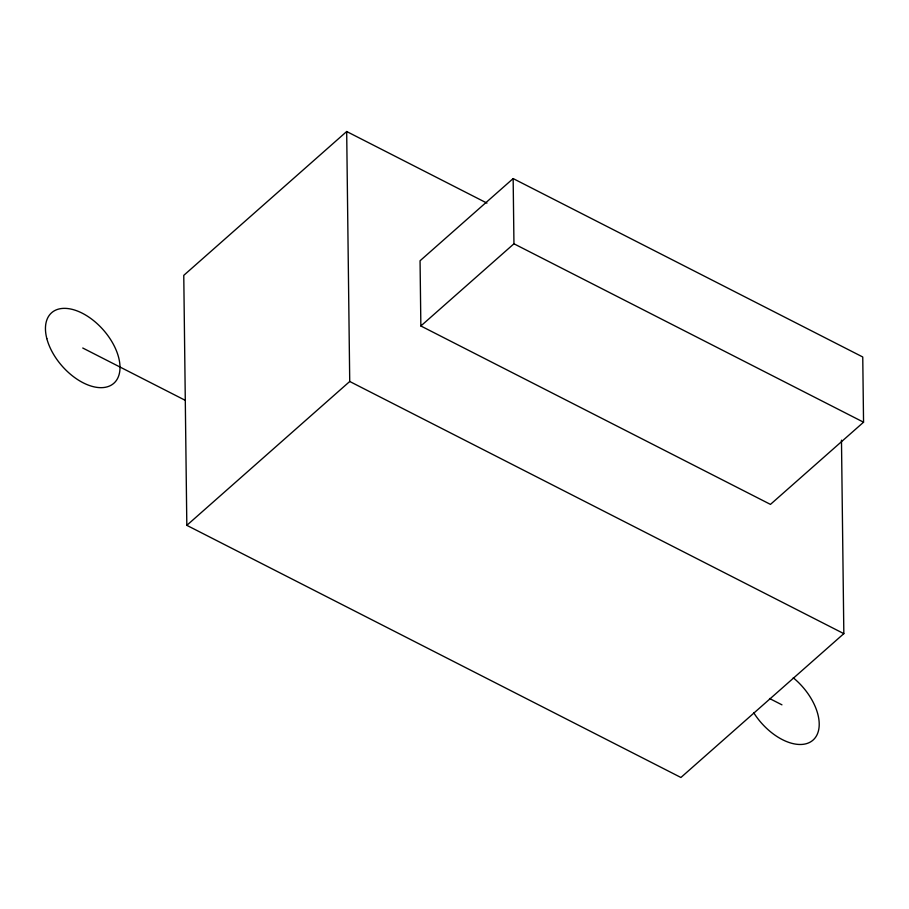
<?xml version="1.0" encoding="UTF-8"?>
<svg xmlns="http://www.w3.org/2000/svg" width="909" height="909" viewBox="0 0 909 909"><rect width="100%" height="100%" fill="white"/><g stroke="black" fill="none" stroke-linecap="round" stroke-linejoin="round"><path stroke-width="1.36" d="M486.951 203.105L346.681 131.521L183.766 275.359L186.822 525.334L680.921 777.479L843.836 633.641L841.473 440.161M513.153 178.573L420.06 260.769L420.856 325.979L770.457 504.393L863.55 422.196L862.755 356.987L513.153 178.573L513.949 243.782L420.856 325.979M186.822 525.334L349.726 381.485L346.681 131.521M513.949 243.782L863.55 422.196M349.726 381.485L843.836 633.641M82.742 348.011L185.288 400.346M769.514 698.487L781.945 704.827M793.262 677.796A47.029 27.406 48.6 0 1 813.044 740.096A47.029 27.406 48.6 0 1 753.652 712.611M46.836 338.637A47.029 27.406 48.6 0 0 109.41 386.064A47.029 27.406 48.6 0 0 91.979 319.343A47.029 27.406 48.6 0 0 46.836 338.637"/></g></svg>
